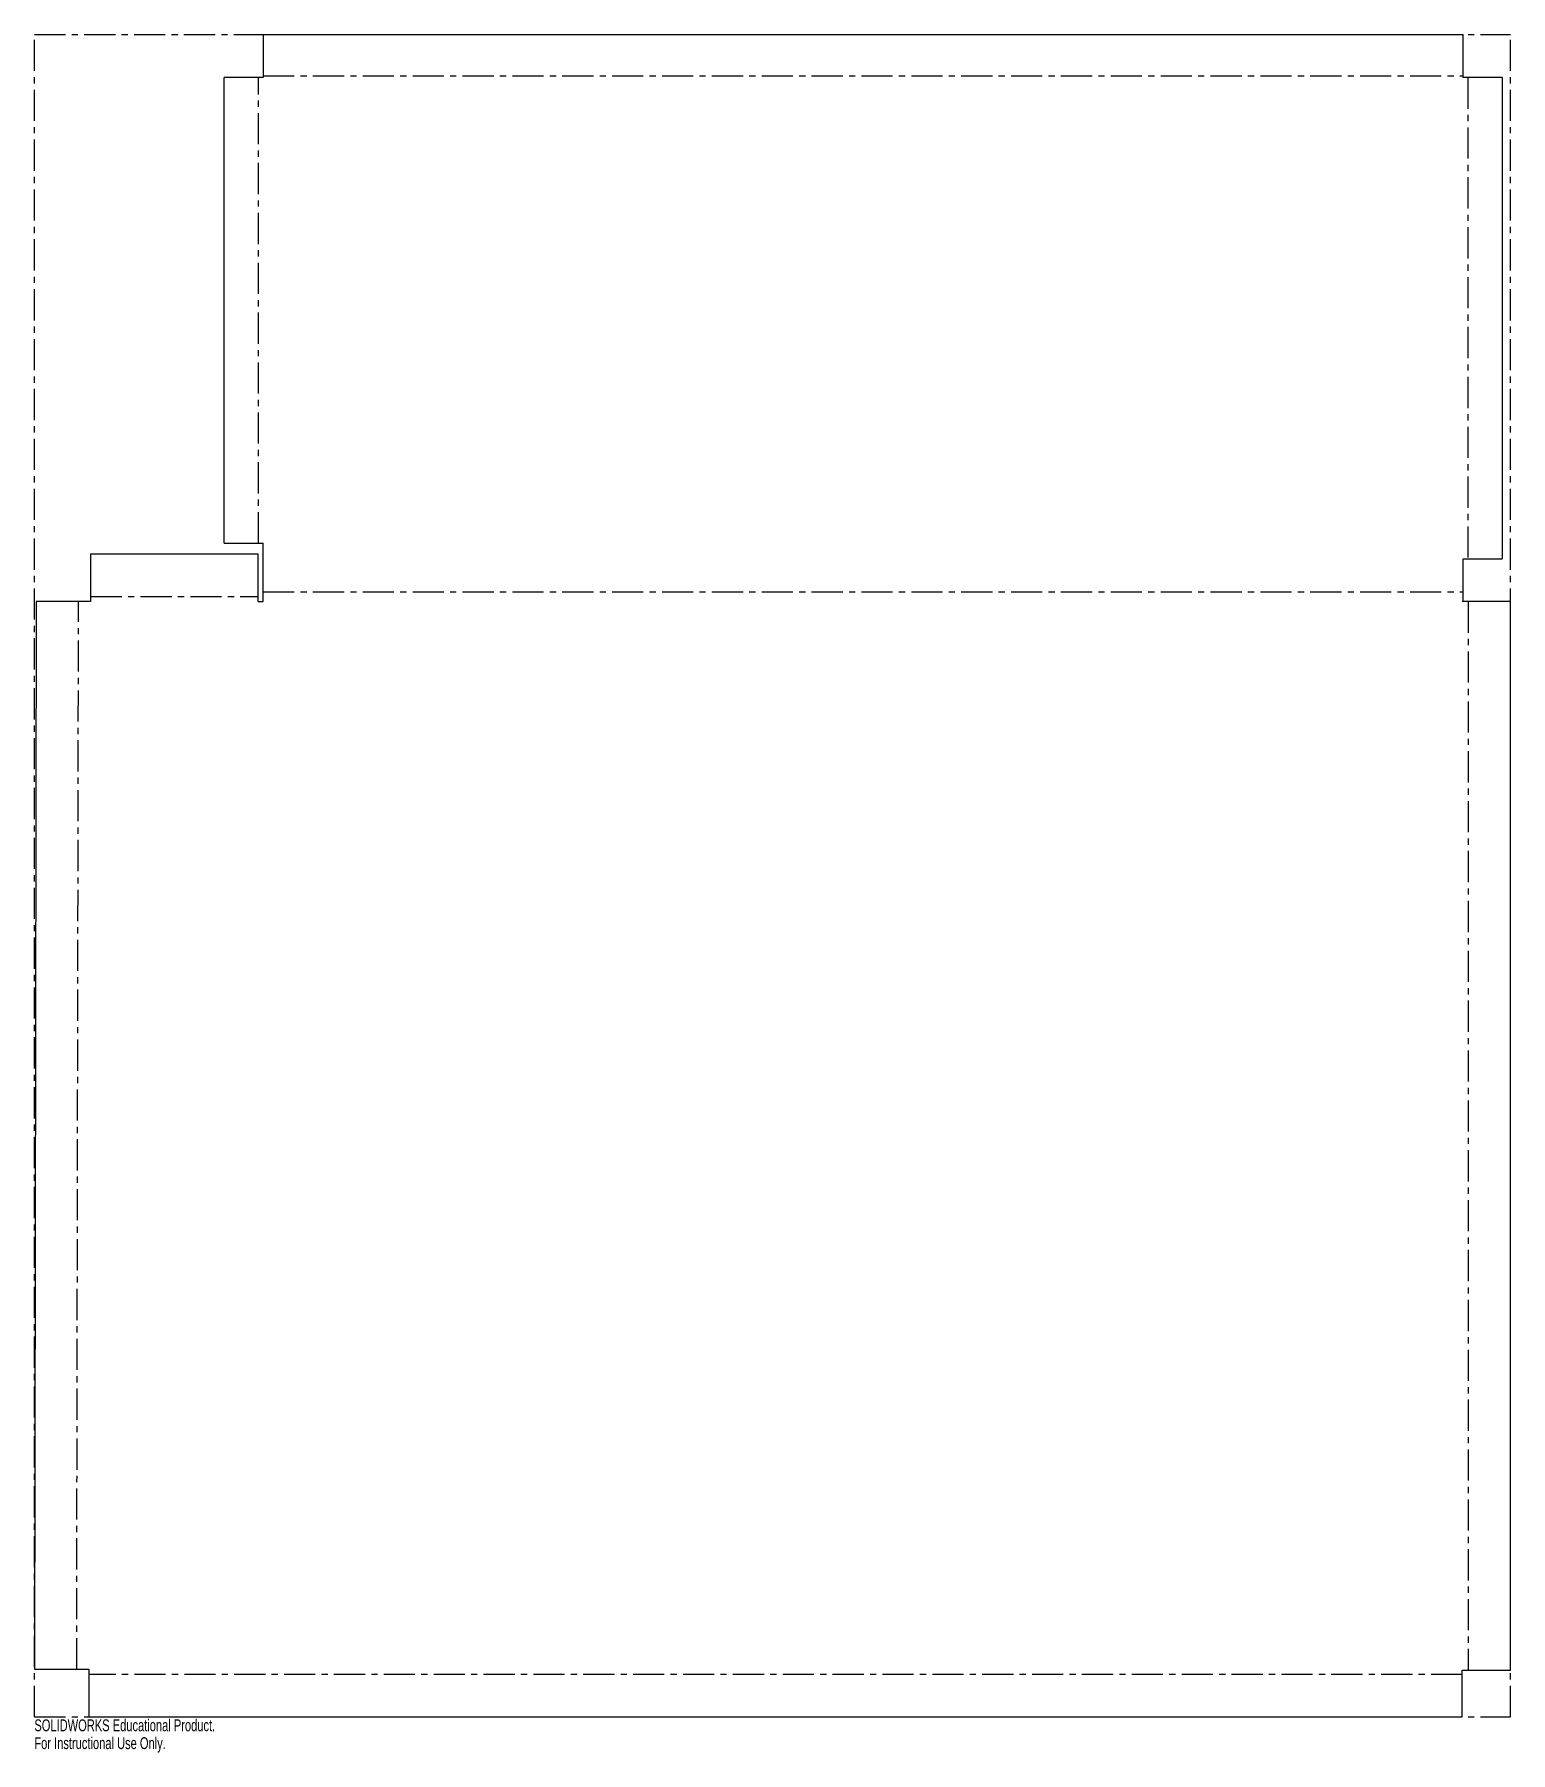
# Model space of a CAD drawing. Header units: inches. Extents: x -0.9 to 22.8, y -18.5 to 9.1.
import ezdxf

# ---------------------------------------------------------------- set-up
doc = ezdxf.new("R2010")
doc.units = ezdxf.units.IN
doc.header["$MEASUREMENT"] = 0
doc.linetypes.add('CENTERX2', pattern=[0.8, 0.5, -0.1, 0.1, -0.1])
doc.styles.add('SLDTEXTSTYLE0', font='TXT', dxfattribs={"width": 0.7})

msp = doc.modelspace()

# ---------------------------------------------------------------- linework, layer by layer
at = {"color": 7, "linetype": 'CENTERX2'}
for p, q in [((-0.903, -17.889), (-0.903, 9.098)), ((-0.903, 9.098), (22.78, 9.098)), ((22.78, -17.889), (22.78, 9.098)), ((2.694, 0.935), (2.694, 8.405)), ((2.766, 8.434), (22.018, 8.434)), ((22.091, 8.405), (22.091, 0.685)), ((-0.224, -17.124), (-0.195, 0)), ((0, 0.079), (2.688, 0.079)), ((2.766, 0.156), (22.018, 0.156)), ((22.101, 0), (22.101, -17.138)), ((22.003, -17.21), (-0.029, -17.21)), ((-0.903, -17.889), (22.78, -17.889))]:
    msp.add_line(p, q, dxfattribs=at)
at = {"color": 7, "linetype": 'Continuous', "lineweight": 25}
for p, q in [((2.766, 9.098), (2.766, 8.405)), ((2.766, 9.098), (22.018, 9.098)), ((22.018, 8.405), (22.018, 9.098)), ((2.141, 0.935), (2.141, 8.405)), ((2.766, 8.405), (2.141, 8.405)), ((22.644, 8.405), (22.018, 8.405)), ((22.644, 8.405), (22.644, 0.685)), ((2.141, 0.935), (2.766, 0.935)), ((2.766, 0), (2.766, 0.935)), ((0, 0.758), (0, 0)), ((2.688, 0.758), (0, 0.758)), ((2.688, 0), (2.688, 0.758)), ((22.018, 0.685), (22.644, 0.685)), ((22.018, 0), (22.018, 0.685)), ((-0.874, 0.001), (-0.903, -17.123)), ((0, 0), (-0.874, 0.001)), ((2.688, 0), (2.766, 0)), ((22.78, 0), (22.003, 0)), ((22.78, -17.138), (22.78, 0)), ((-0.903, -17.123), (-0.029, -17.124)), ((-0.029, -17.124), (-0.029, -17.889)), ((22.003, -17.138), (22.78, -17.138)), ((22.003, -17.889), (22.003, -17.138)), ((-0.029, -17.889), (22.003, -17.889))]:
    msp.add_line(p, q, dxfattribs=at)

# ---------------------------------------------------------------- texts
at = {"color": 7, "linetype": 'Continuous', "char_height": 0.1903, "attachment_point": 1, "style": 'SLDTEXTSTYLE0'}
for s, insert in [('SOLIDWORKS Educational Product.', (-0.903, -17.929)), ('For Instructional Use Only.', (-0.903, -18.215))]:
    msp.add_mtext(s, dxfattribs=dict(at, insert=insert))

doc.saveas('drawing.dxf')
